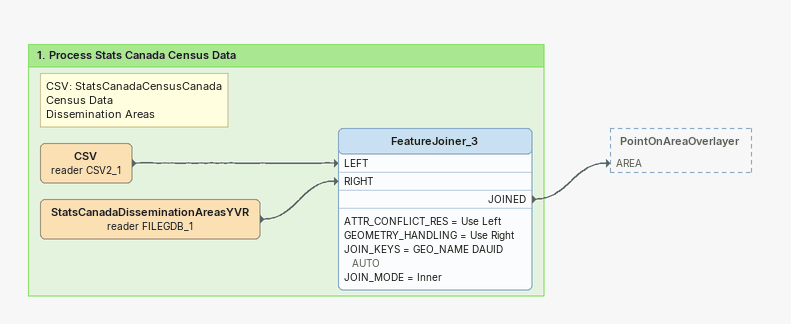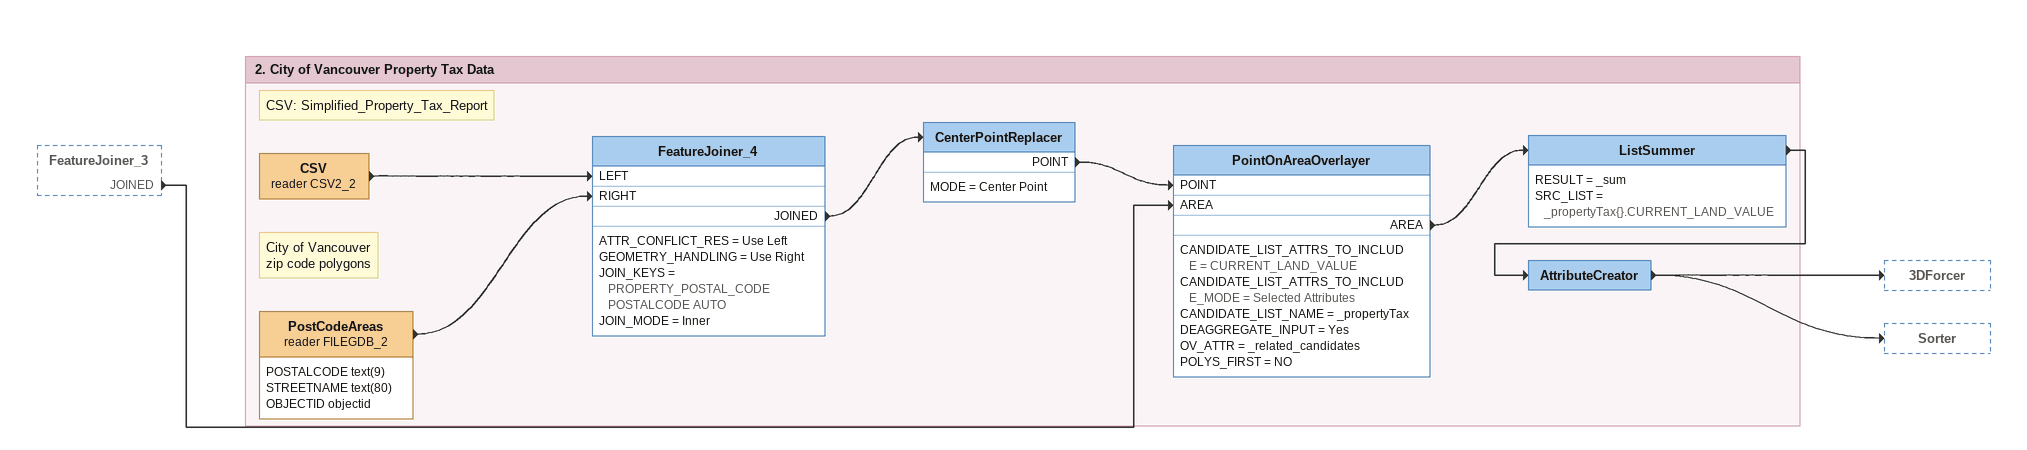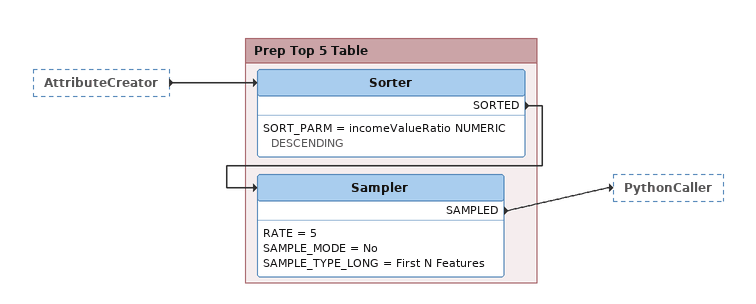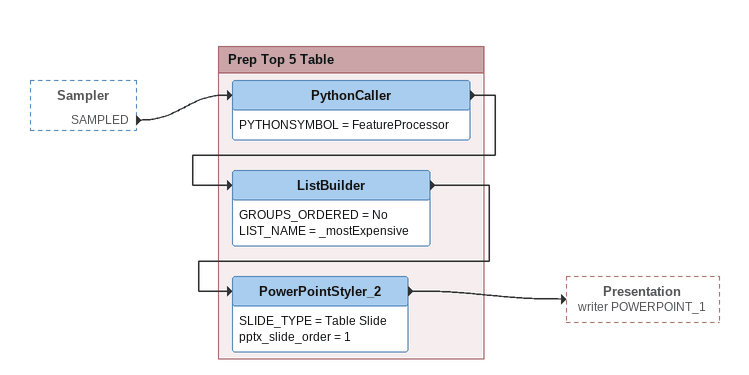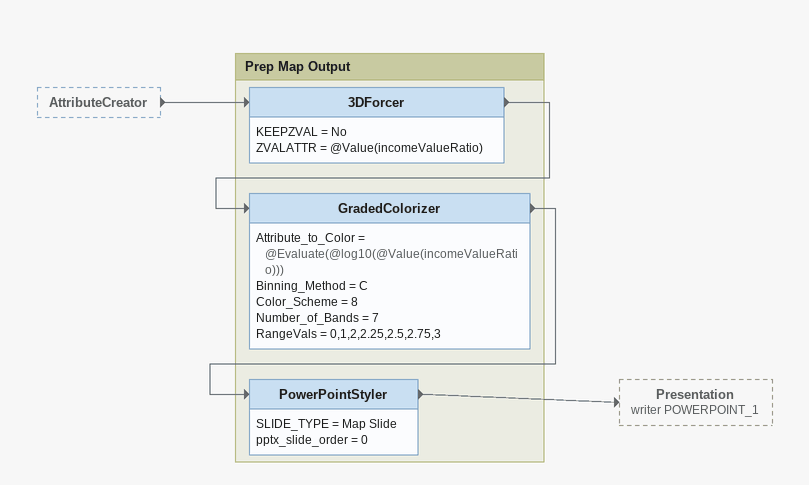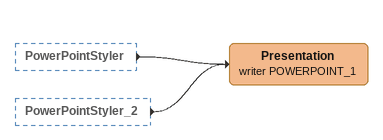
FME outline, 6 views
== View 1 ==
Bookmark: 1. Process Stats Canada Census Data
Note: CSV: StatsCanadaCensusCanada Census Data / Dissemination Areas
CSV (reader CSV2_1)
    -> FeatureJoiner_3 [LEFT]
StatsCanadaDisseminationAreasYVR (reader FILEGDB_1)
    -> FeatureJoiner_3 [RIGHT]
FeatureJoiner_3
    ATTR_CONFLICT_RES = Use Left
    GEOMETRY_HANDLING = Use Right
    JOIN_KEYS = GEO_NAME DAUID AUTO
    JOIN_MODE = Inner
    JOINED -> PointOnAreaOverlayer [AREA]

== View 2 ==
FeatureJoiner_3 [outside]
    JOINED -> PointOnAreaOverlayer [AREA]

Bookmark: 2. City of Vancouver Property Tax Data
Note: CSV: Simplified_Property_Tax_Report
CSV (reader CSV2_2)
    -> FeatureJoiner_4 [LEFT]
Note: City of Vancouver / zip code polygons
PostCodeAreas (reader FILEGDB_2)
    attributes: POSTALCODE text(9), STREETNAME text(80), OBJECTID objectid
    -> FeatureJoiner_4 [RIGHT]
FeatureJoiner_4
    ATTR_CONFLICT_RES = Use Left
    GEOMETRY_HANDLING = Use Right
    JOIN_KEYS = PROPERTY_POSTAL_CODE POSTALCODE AUTO
    JOIN_MODE = Inner
    JOINED -> CenterPointReplacer
CenterPointReplacer
    MODE = Center Point
    POINT -> PointOnAreaOverlayer [POINT]
PointOnAreaOverlayer
    CANDIDATE_LIST_ATTRS_TO_INCLUDE = CURRENT_LAND_VALUE
    CANDIDATE_LIST_ATTRS_TO_INCLUDE_MODE = Selected Attributes
    CANDIDATE_LIST_NAME = _propertyTax
    DEAGGREGATE_INPUT = Yes
    OV_ATTR = _related_candidates
    POLYS_FIRST = NO
    AREA -> ListSummer
ListSummer
    RESULT = _sum
    SRC_LIST = _propertyTax{}.CURRENT_LAND_VALUE
    -> AttributeCreator
AttributeCreator
    -> 3DForcer
    -> Sorter

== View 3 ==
AttributeCreator [outside]
    -> Sorter

Bookmark: Prep Top 5 Table
Sorter
    SORT_PARM = incomeValueRatio NUMERIC DESCENDING
    SORTED -> Sampler
Sampler
    RATE = 5
    SAMPLE_MODE = No
    SAMPLE_TYPE_LONG = First N Features
    SAMPLED -> PythonCaller

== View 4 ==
Sampler [outside]
    SAMPLED -> PythonCaller

Bookmark: Prep Top 5 Table
PythonCaller
    PYTHONSYMBOL = FeatureProcessor
    -> ListBuilder
ListBuilder
    GROUPS_ORDERED = No
    LIST_NAME = _mostExpensive
    -> PowerPointStyler_2
PowerPointStyler_2
    SLIDE_TYPE = Table Slide
    pptx_slide_order = 1
    -> Presentation (writer POWERPOINT_1)

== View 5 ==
AttributeCreator [outside]
    -> 3DForcer

Bookmark: Prep Map Output
3DForcer
    KEEPZVAL = No
    ZVALATTR = @Value(incomeValueRatio)
    -> GradedColorizer
GradedColorizer
    Attribute_to_Color = @Evaluate(@log10(@Value(incomeValueRatio)))
    Binning_Method = C
    Color_Scheme = 8
    Number_of_Bands = 7
    RangeVals = 0,1,2,2.25,2.5,2.75,3
    -> PowerPointStyler
PowerPointStyler
    SLIDE_TYPE = Map Slide
    pptx_slide_order = 0
    -> Presentation (writer POWERPOINT_1)

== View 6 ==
PowerPointStyler [outside]
    -> Presentation (writer POWERPOINT_1)
PowerPointStyler_2 [outside]
    -> Presentation (writer POWERPOINT_1)
Presentation (writer POWERPOINT_1)
